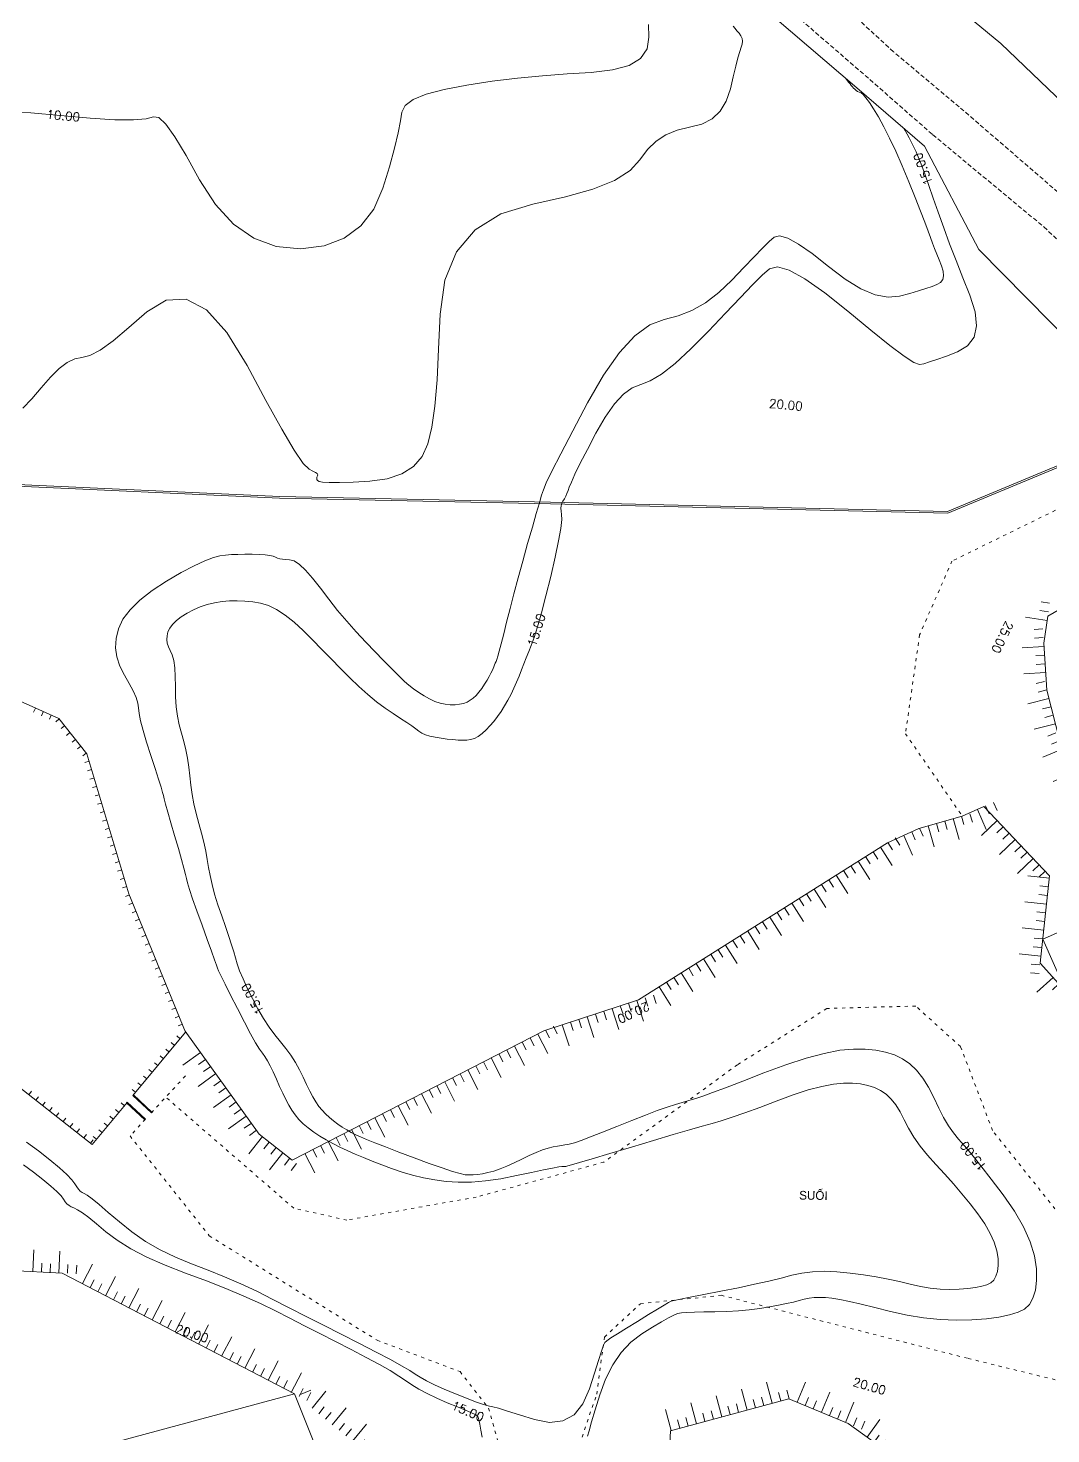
# Model space of a CAD drawing. Header units: inches. Extents: x 496359 to 501064, y 2374078 to 2377203.
# Drawn here: x 497168.4 to 497285.7, y 2376555.3 to 2376716.4 of the extents above; entities that cross this region are included whole.
import ezdxf
from ezdxf.enums import TextEntityAlignment as Align

# ---------------------------------------------------------------- set-up
doc = ezdxf.new("R2010")
doc.units = ezdxf.units.IN
doc.header["$MEASUREMENT"] = 0
doc.linetypes.add('ACAD_ISO03W100', pattern=[30, 12, -18])
doc.linetypes.add('DASHED', pattern=[0.75, 0.5, -0.25])
for name, color, linetype in [('chu', 6, 'Continuous'), ('MANH', 147, 'Continuous'), ('NOI', 2, 'Continuous'), ('tl', 8, 'Continuous')]:
    doc.layers.add(name, color=color, linetype=linetype)
doc.layers.add('LC Net manh', color=239, linetype='Continuous', lineweight=5)
doc.layers.add('manh1', color=67, linetype='Continuous', lineweight=13)
doc.styles.get("Standard").update_dxf_attribs({"font": 'vnsimli.shx', "height": 2})
doc.styles.add('style1', font='')
doc.styles.get('style1').set_extended_font_data('.VnAvantH')

# ---------------------------------------------------------------- blocks, each defined once
blk = doc.blocks.new('t2')
at = {"layer": 'tl', "color": 250, "lineweight": 0}
for p, q in [((-2, 0), (-2, -1)), ((-1, 0), (-1, -1)), ((0, 0), (0, -2.5))]:
    blk.add_line(p, q, dxfattribs=at)
blk = doc.blocks.new('t1')
at = {"layer": 'tl', "color": 250, "lineweight": 0}
for p, q in [((0, 0), (0, 2.5)), ((-2, 0), (-2, 1)), ((-1, 0), (-1, 1))]:
    blk.add_line(p, q, dxfattribs=at)
blk = doc.blocks.new('1')
at = {"layer": 'tl', "color": 250, "lineweight": 0}
blk.add_line((0, -0.5), (0, 0), dxfattribs=at)
blk = doc.blocks.new('Nền HT mới')
at = {"lineweight": 0, "elevation": -28.37660884582989}
for points in [[(452.9210521285468, 313.2554011325738), (452.988835561734, 313.3289225999652)], [(452.1937544847069, 312.4297741539231), (452.261537917836, 312.5032956213145)]]:
    blk.add_lwpolyline(points, dxfattribs=at)
at = {"layer": 'MANH', "color": 31, "linetype": 'DASHED', "lineweight": 0, "elevation": -28.37660884582989}
for points in [[(636.1208110338821, 375.3371855695186), (633.1771212929789, 372.5274008227898), (628.6833072350173, 372.6302043310752), (622.5628110339212, 372.8261855691126), (609.1318110338807, 379.0491855693435), (593.5518110339226, 387.4201855691535), (584.3998110339207, 394.5081855691424), (572.7628110338746, 404.3971855691088), (559.5598110338951, 416.3171855695), (547.6858110338844, 426.5671855695), (540.147811033884, 432.8901855693584), (527.7708110339054, 444.2331855692355), (515.5578110339166, 454.4761855694851), (506.3208110338937, 462.8531855693473), (498.8858110338961, 468.9751855693212)], [(496.1188110339035, 465.9641855693808), (503.2128110338863, 459.5511855692057), (512.720811033917, 451.0441855694553), (524.4098110338718, 440.9851855690977), (537.4408110338891, 429.7031855694404), (544.6318110338807, 423.3961855694106), (557.38281103387, 412.8181855691982), (569.8088110339058, 401.223185569459), (581.5198110339161, 390.6951855695261), (591.4408110338891, 383.5691855693622), (606.4418110338784, 375.3081855694218), (621.2608110338961, 369.5751855694143), (633.4538720335158, 364.0716550750112)]]:
    blk.add_lwpolyline(points, dxfattribs=at)
at = {"layer": 'MANH', "lineweight": 0, "elevation": -28.37660884582989}
for points in [[(587.5788110339245, 396.6771855693696), (576.5568110339273, 408.2451855693398), (565.9848110338835, 420.8741855695298), (552.452811033877, 433.8241855692504), (545.4738110338849, 439.6481855692728), (534.1998110339091, 448.0761855691126), (522.0538110339012, 458.2051855693026), (507.6168110339249, 465.2151855695447), (499.177442491874, 470.1766291632703)], [(494.6748107764915, 465.5526782129346), (501.9358110338844, 458.6851855692839), (511.7278110339003, 449.9301855693957), (522.835104237839, 439.9991855695298), (535.9288110339012, 428.7531855692541), (543.6868110338155, 422.0899488431787), (549.921811033918, 410.251185569392), (569.0878110338863, 390.8351855691908), (570.3137256047385, 390.1738724689385)]]:
    blk.add_lwpolyline(points, dxfattribs=at)
at = {"layer": 'MANH', "color": 4, "lineweight": 0, "elevation": -28.37660884582989}
for points in [[(633.0928090770658, 363.6450171432843), (631.9161252946406, 363.7143330731815), (590.3121712866168, 381.6534201413779), (570.3137126542324, 389.9573217536708), (546.3656230626557, 380.0167844481221), (500.8254999272804, 381.0802908297082), (469.7592895792959, 381.7316544823734), (437.9912281000334, 383.1810594801245), (433.6872206057351, 383.6771446437961), (421.2331155359907, 382.4193191741979), (376.2147708918828, 378.3797350990972), (371.6091101898392, 378.8266741306907)], [(633.0046525403786, 363.8505569705194), (631.979103435534, 363.9109698784923), (590.2286823829681, 381.9046430875933), (570.3137256047385, 390.1738724689385), (546.3280105989006, 380.2177173480777), (500.829930848563, 381.2802418828396), (469.7659445411455, 381.9315589046491), (438.0072552904649, 383.380536298213), (433.6886387404566, 383.8783053196421), (421.2141290914196, 382.6184190515814), (376.2154986491705, 378.5806039701602), (371.628427694789, 379.0257390299266)]]:
    blk.add_lwpolyline(points, dxfattribs=at)
at = {"layer": 'MANH', "color": 2, "linetype": 'ACAD_ISO03W100', "lineweight": 0, "ltscale": 0.03, "elevation": -28.37660884582989}
for points in [[(575.2767076736245, 387.896551816204), (570.0147705440804, 385.8978129634088), (546.846327206008, 374.5171868698126), (543.1349908472084, 366.0699608497707), (541.5198774987412, 354.7336896429224), (548.0228084570308, 345.3037514700009)], [(454.3747764627378, 310.5549260740554), (452.6068654439341, 308.6392451882748), (461.6936316214315, 297.197937920635), (480.9411051868856, 285.2180014061196), (490.4399943223734, 281.6201382078616), (493.7193542557116, 277.4326956155164), (495.286017799056, 271.8243190640969), (499.4370725495437, 269.8840412590107), (503.8441292750695, 272.410133263973), (506.1162625425541, 279.0358283831192), (506.9953757079247, 285.580036326257), (511.1206944542982, 289.4009323967075), (520.3797617849241, 290.3750848662494), (548.700180498422, 283.1337941036945), (563.3789889243826, 279.5389804564802)], [(560.3412890962836, 298.1672412552325), (551.4998175526316, 309.2486555519899), (547.8299318282561, 318.8679573386362), (542.6991189781738, 323.5203360998457), (532.5147034234296, 323.2517428560568), (522.2512300111748, 316.8020194833553), (506.9366729417279, 305.630711593145), (492.2876103646167, 301.6229847915856), (492.2876103646167, 301.6229847915856), (477.4528440370386, 298.9960455544679), (471.3908422294235, 300.3417593030645), (456.70649404702, 313.0815389858944)], [(458.9535695569402, 315.5164350624582), (455.0529717569634, 311.2898079477636)]]:
    blk.add_lwpolyline(points, dxfattribs=at)
at = {"layer": 'MANH', "color": 2, "lineweight": 0, "elevation": -28.37660884582989}
for points in [[(452.2798580388817, 312.4864047853662), (448.2612682511726, 307.6668331194123), (438.0527364708296, 315.666045761147), (432.9439724625599, 316.6554634221284), (422.5396964040747, 315.0583946396982), (416.4313627459387, 304.9846911536915), (412.932748022261, 297.5308258463083), (410.1531624330137, 294.9110590768432), (405.0001637507276, 295.9652854343331), (398.8651200670329, 298.2725048870234), (400.0174405684857, 303.6072039841129), (402.1593216756637, 311.8724871207414), (401.7668440723255, 321.9243286600722), (398.8741042922529, 330.4860245533673), (393.6271406863279, 339.2798479487574), (392.1741441570966, 353.6766079691624), (391.9218219973309, 367.1019329381561), (392.6450172226223, 376.8864841120703), (415.3617198020265, 380.9402883648327), (416.5797001951769, 378.9878217945261)], [(471.4500765613093, 279.0648830434693), (444.8094952570436, 292.9227267535789), (438.9673938921815, 293.2154661975255), (428.9601189024443, 289.6611600373326), (420.9802725642267, 285.50187531341), (412.7659901159395, 280.2935030278204), (401.3170475768902, 275.6015415260954), (398.1987057876586, 276.2984794615222), (388.45317664708, 295.4504339768937), (388.7707095508858, 303.2310093319429), (386.7543254321836, 312.9095887261828), (379.9967944470745, 336.055904803743), (377.6079192952066, 346.8713410184173), (381.8305708913877, 352.8378248656554), (386.4499926883191, 362.7715588192841), (387.0255587772162, 366.6435144850439), (375.5408944877609, 374.01499643637), (375.548716576367, 378.4443698366558)], [(417.1100200652772, 378.1376998847736), (419.0661451473179, 366.1717040771073), (426.0620527417095, 364.6341066234199), (427.2939789601414, 364.151311851052), (444.4440334826404, 356.4613483352041), (447.6587632497003, 352.4319051326638), (452.4830453062359, 336.3938950113406), (458.9842128544742, 320.5270658665722)], [(563.9093503064987, 371.7134459730623), (557.822785562782, 368.2120264404839), (557.3618393716797, 365.1299157025678), (557.714188818708, 359.7214016299149), (559.2534487259154, 353.7362629002346)], [(656.0177708675665, 299.9808702994524), (650.6418214269261, 301.4087517312182), (626.0739226600899, 299.540801470579), (607.8257234644889, 297.2179904314144), (596.409478049206, 295.2388326264372), (592.8757665422208, 294.032927163822), (584.0748045088303, 299.7219492489858), (577.6260058498056, 305.4868953767618), (556.9623964591929, 328.4498734035915), (558.0427702101342, 338.43404285418), (550.5157377223995, 346.3769567985473), (548.0228084570308, 345.3037514700009), (543.0298524820873, 343.8534885169393), (539.4459266827953, 342.24019193411), (510.9081003066431, 324.2176924757114), (500.059791784447, 320.6661426438404), (471.1941510671795, 305.8660991982943), (467.4199478243872, 308.8456117226197), (458.9342104192519, 320.6491024218885), (458.9342104192519, 320.6491024218885)], [(557.2572179482713, 331.174437658341), (561.0235408290218, 332.845464276561)], [(559.9284373607998, 325.1537826400636), (557.2572179482713, 331.174437658341)], [(458.9842128544742, 320.5270658665722), (452.9210521287214, 313.2554011325738)], [(455.0530078531056, 311.2897746674171), (452.9210521285468, 313.2554011325738)], [(455.1207912862928, 311.3632961348085), (452.988835561734, 313.3289225999652)], [(454.3073900881618, 310.4810385251803), (452.1937544847069, 312.4297741539231)], [(454.3751735213491, 310.5545599925717), (452.2615379178942, 312.5032956213145)], [(455.0571027740416, 311.2859993376223), (455.1207912862928, 311.3632961348085)], [(454.3024761830502, 310.4855689210272), (454.3751735213491, 310.5545599925717)], [(658.3621676845987, 281.4373394301547), (632.8031597227719, 282.7833697595088), (625.2087111340998, 280.5293119437447), (608.2822346624498, 277.0034988098232), (578.4946041070552, 264.7904584067328), (572.1379785004001, 262.9056000839373), (567.8041462789452, 261.9299463149546), (542.3398679800493, 270.3593021453744), (534.9472502374019, 275.6752821970185), (528.158016942737, 278.5153429838283), (514.560572117397, 274.8401909944987), (513.9060471226157, 262.2145292278765), (513.2171941929892, 257.5389566812119), (510.3226135685736, 252.8205900135836), (504.1059963951748, 250.7009218986532), (493.1124908806569, 257.8471039211763), (486.9886872549587, 259.9345928802541), (483.6906769886891, 268.7904958994513), (483.6906769886891, 268.7904958994513), (483.6906769886891, 268.7904958994513)], [(450.1169957637949, 266.6465231463699), (448.3980893120215, 272.8539415373853), (471.4500765613093, 279.0648830434693), (475.5194274637661, 268.9537637386857), (481.2144989462149, 271.034098762033), (483.6906769886891, 268.7904958994513)], [(472.0514832664676, 278.95627690334), (473.3465526404952, 279.500758598504)]]:
    blk.add_lwpolyline(points, dxfattribs=at)
at = {"layer": 'manh1', "color": 1, "lineweight": 0, "elevation": -28.37660884582989}
for points in [[(438.4068478398303, 426.0668855234435), (441.2169666921882, 425.9017204557931), (444.6216987384296, 425.5944196613891), (448.0325860466155, 425.2829347536353), (450.8612409981479, 425.1050738416998), (453.0086650460189, 425.0826557720466), (454.4692561710299, 425.2087869527204), (455.308399557839, 425.4202854264913), (455.9240100088109, 425.3449558354368), (456.714425864634, 424.6109228287278), (457.7480025293817, 423.157248470412), (459.0365298868319, 420.9901794064244), (460.5823946938081, 418.2081344299404), (462.3881238062213, 415.3953788061081), (464.4557516383984, 413.136402910055), (466.7842115124849, 411.5312042612968), (469.3650719942571, 410.5952734127095), (472.1488092226255, 410.3215595450638), (474.8467136547597, 410.6522625102116), (477.1701550135085, 411.5288865169896), (479.0701653156475, 412.9395024007572), (480.5415680504566, 414.8710355008407), (481.6022709484723, 417.2569640851034), (482.3648990109259, 419.7112357182814), (482.9425083439028, 421.8479403959973), (483.3560298786078, 423.6015553310899), (483.6179895459254, 424.9648547474681), (483.7826146686612, 425.9600056018135), (484.1627399095496, 426.7272368417507), (485.0709319352218, 427.407049227917), (486.5595387244293, 428.023515760844), (488.6300815574987, 428.5805719070522), (491.239340506324, 429.0777583713098), (494.1264736124476, 429.5083832409618), (497.0302521061431, 429.8657601437917), (499.9047434961003, 430.149468550404), (502.7355854847165, 430.3636711798063), (505.4825337727134, 430.5337655678777), (507.9184886456978, 430.8079732334627), (509.8167240338562, 431.3344301259531), (511.1396159200276, 432.137933774331), (511.8881450239614, 433.2191332945986), (512.1058201465103, 434.5571260400502), (512.052712961221, 436.0258465501865)], [(440.4018016670061, 305.3227156651592), (441.5340381517935, 304.4876934713138), (442.6201159606617, 303.6356925307227), (443.5203451963653, 302.8867323132617), (444.2112573647801, 302.2612372780604), (444.6917313967178, 301.7617347062951), (444.9785093732107, 301.3829638282223), (445.1731648482428, 301.0908327423422), (445.3774122469522, 300.8510944391055), (445.6089797487994, 300.6574023863686), (445.8725220047099, 300.5059244040785), (446.1782387409521, 300.3800139403356), (446.5826736644422, 300.1836238698488), (447.1423306154948, 299.8207938763699), (447.8671302548655, 299.27548507549), (448.7600927066569, 298.5474244830584), (449.8294180557759, 297.6510130706629), (451.1212866864562, 296.6729296622252), (452.681700176855, 295.6999190840324), (454.5176069708004, 294.7468443395956), (456.6246961515326, 293.8161386208994), (458.9701537770497, 292.9075380768081), (461.3614071094826, 292.0170264066583), (463.6059227755222, 291.1405138950249), (465.6711623837518, 290.2772227874411), (467.554428958746, 289.4265762739269), (469.2720790388457, 288.5858912439471), (470.9249488305695, 287.7396458489275), (472.613919399043, 286.8723570578186), (474.3556612944858, 285.9816134888133), (476.1493167528579, 285.0684298811866), (477.9730686392913, 284.1413060589148), (479.6968719089682, 283.2502262154048), (481.1907280974019, 282.445152821896), (482.4331461309384, 281.7344336364804), (483.4251780328386, 281.1181927332109), (484.1946270160888, 280.5888268025046), (484.9072603352879, 280.1005919114141), (485.7288211921159, 279.6077416953085), (486.6869444316881, 279.1026558102494), (487.7816959209204, 278.5853585586337), (488.9858360168919, 278.0636160969188), (490.1358609951612, 277.5840010689026), (491.0682287124846, 277.1930365864573), (491.7554305960703, 276.8981420839591), (492.1959573513059, 276.6973110613799), (492.408261783542, 276.5710850776559), (492.504570019727, 276.4047199924862), (492.5972117576794, 276.0835462705618), (492.7053647984912, 275.5886277234567), (492.8317662518866, 274.9210167494057), (492.9736609747097, 274.1059639290361)], [(505.0502223508129, 274.2241616765423), (505.2353972784522, 274.8479980015582), (505.5324301579431, 275.8547617634213), (505.9432457333942, 277.2423306093006), (506.4711502590844, 278.9675778722776), (507.1340565177425, 280.7738659087954), (507.9497318895928, 282.4044468146203), (508.9204648142377, 283.8154221083423), (510.0422185479592, 285.0001487978188), (511.2884841903624, 285.9626674199862), (512.5042450801166, 286.7338641797578), (513.534605008671, 287.3448514863303), (514.3538982399668, 287.8012532935863), (514.9630265664937, 288.1057009174874), (515.3930664796544, 288.2683582952632), (515.8295751346786, 288.3475777436433), (516.4581324002402, 288.4017054130709), (517.3099737605125, 288.4408620856157), (518.3869322512228, 288.4674263032539), (519.6687706030834, 288.4855485353073), (521.0322321643516, 288.517753049211), (522.3539118050294, 288.5865061086988), (523.6125329090328, 288.6955521380914), (524.8038409092742, 288.8448914200453), (525.9235850186715, 289.0307812299034), (526.9505150828672, 289.2307649361355), (527.863519806594, 289.4223590301735), (528.6593204165156, 289.6016326681165), (529.3393555671837, 289.7674842862798), (529.9155359599436, 289.917235355304), (530.4578871482563, 290.0359162529385), (531.0365052634779, 290.1085635958625), (531.6637950539052, 290.1325425290888), (532.3440888764499, 290.1070072948387), (533.0909761253324, 290.0295182079462), (533.981660808674, 289.8862829156606), (535.0932186709879, 289.6635812147906), (536.4383412603684, 289.3594784661582), (538.0161021206923, 288.9760870462669), (539.8082509671849, 288.5280158472633), (541.7062125476705, 288.1008058473853), (543.6012924292636, 287.7799875740347), (545.4744060630373, 287.5800967756113), (547.3197405875007, 287.5028174123181), (549.1215033822855, 287.5437174937142), (550.7907515878951, 287.6745211183479), (552.2386515689477, 287.8669379110834), (553.4501752741098, 288.1164345684847), (554.423988031228, 288.4241016324995), (555.1671098580746, 288.8010156666314), (555.7229955343109, 289.3125455094887), (556.1351187796727, 290.0240467427684), (556.410632193908, 290.9465031395121), (556.5489776551885, 292.0804617506838), (556.539653833378, 293.4182211113548), (556.3202108686137, 294.913025383783), (555.8283075570989, 296.5179605809426), (555.0542031594132, 298.2242181980437), (554.0017944429464, 300.0258611933714), (552.704202752041, 301.8960758200301), (551.3562593854194, 303.6799166416204), (550.1527857761876, 305.2225952869667), (549.1268342109443, 306.498397469466), (548.2818969766422, 307.5078258457979), (547.6058755086315, 308.2796106365895), (547.0226861309538, 308.9856305112517), (546.4560868258168, 309.7977848341143), (545.8928706349734, 310.7449486827863), (545.3300378255126, 311.8284731599888), (544.7627969600771, 313.0275898118889), (544.165399146329, 314.2163368015936), (543.512137813731, 315.2686459742872), (542.7985177782875, 316.1630046362443), (542.0232745076692, 316.8964047841182), (541.1833159899152, 317.4723110915547), (540.2613546868133, 317.914519597256), (539.240070218807, 318.2468861648267), (538.1161406844667, 318.4732942226728), (536.8869550548889, 318.5931884790225), (535.5401690581975, 318.599353759495), (534.0043280912842, 318.4490543035245), (532.2082224767701, 318.0996596374935), (530.1412224189307, 317.5446915965913), (527.8107588217872, 316.787911661846), (525.2720469053647, 315.8583668860992), (522.8489470853865, 314.9265781072354), (520.8651850004726, 314.163025151418), (519.3750324280163, 313.5964680178477), (518.3803943956782, 313.228986860664), (517.8384292912715, 313.0443026092289), (517.4901824133167, 312.9426606855741), (517.076438648689, 312.82416404592), (516.5525335033353, 312.6715363617441), (515.909695125597, 312.4810166945135), (515.139956900447, 312.2473157559907), (514.2042909885686, 311.9424587487629), (513.0640159056102, 311.5386172918988), (511.7135895222355, 311.0315270339524), (510.1584405467775, 310.4234302415898), (508.436683358047, 309.7320448681166), (506.7715755205763, 309.061436363907), (505.38628905721, 308.5156435896097), (504.3183395558781, 308.1121983834928), (503.5696485204435, 307.8522529079964), (503.1142293858038, 307.7251883064782), (502.7942412584716, 307.6661392673304), (502.451676676229, 307.6101457988298), (502.0593830943153, 307.5459262709519), (501.6124527052789, 307.4707508980682), (501.1085912103927, 307.3795226006223), (500.538940623931, 307.2443886794536), (499.8947948266332, 307.0375858856751), (499.1749225861904, 306.7546432827985), (498.3806426270794, 306.3964985035745), (497.5210985283529, 305.973248276805), (496.6498330403747, 305.544535345809), (495.8203951263613, 305.1700138863562), (495.0419718549283, 304.8598606474152), (494.3161366757749, 304.6154819521507), (493.6431432171421, 304.4351389905823), (493.0229397997655, 304.3069925754717), (492.4553263558819, 304.2191905043474), (491.939517796568, 304.1699028568728), (491.4710036561637, 304.1600023134997), (491.0235062288748, 304.1965548712215), (490.4438697467021, 304.3210838427221), (489.5791197836561, 304.575049778392), (488.4042480303369, 304.9650793517394), (486.9221790565107, 305.4894720524935), (485.175468589242, 306.1313981464518), (483.4165264216181, 306.7915797368078), (481.8977843031216, 307.3707469789697), (480.6619516550027, 307.8521265023774), (479.7128532556862, 308.2343479301235), (479.0307283536577, 308.525962366668), (478.4931876617529, 308.7796468207998), (477.9776723570003, 309.0481475274464), (477.4632349364156, 309.3405001786923), (476.9467492057056, 309.6581726846671), (476.4304055015136, 310.0009368233768), (475.9304720383416, 310.3659553485377), (475.4632917863828, 310.7503737238621), (475.0315783729357, 311.1538427038504), (474.635270591597, 311.5771213485314), (474.2712875759507, 312.0251132640442), (473.9212053351848, 312.5264810276603), (473.5665744270127, 313.1098536424724), (473.2041358265024, 313.7798997028185), (472.8327848259987, 314.5360017679086), (472.4491522039216, 315.3697866019247), (472.0341273392596, 316.2316322279548), (471.5686298072151, 317.0719373751817), (471.0495017594703, 317.8824737499854), (470.4768765308008, 318.6634728572717), (469.8547119785844, 319.4245520275472), (469.2066219115559, 320.2231837305626), (468.5562633189302, 321.1168037950447), (467.9078963220863, 322.1147730480334), (467.2634246600837, 323.2158206207132), (466.6300106449098, 324.4029604838615), (466.0487244111182, 325.575547324439), (465.5605677223693, 326.632980242317), (465.1722243005106, 327.5585840981839), (464.8827947098807, 328.352908960489), (464.680198616411, 329.0359303764453), (464.4928534501278, 329.7269515646076), (464.2491907848207, 330.5452749570286), (463.937229291133, 331.5108706214851), (463.5566494196, 332.6242565288594), (463.1175152024416, 333.8685704306154), (462.6805303822084, 335.1421208655847), (462.3064143147831, 336.3431739028929), (462.0053403236134, 337.454570001868), (461.7776289948424, 338.4750858432999), (461.6150305220553, 339.4145410572564), (461.467725479165, 340.3330767414918), (461.2858795112743, 341.2908859834461), (461.0611383096593, 342.2981523330709), (460.7932103763496, 343.3557840017056), (460.4887010327702, 344.459046708831), (460.187533705267, 345.5786265618553), (459.9296389140118, 346.685164354687), (459.7216716386656, 347.7736086151017), (459.5636312372562, 348.8430097177079), (459.448858877241, 349.8927213763272), (459.3374022062098, 350.9198155034719), (459.189313291693, 351.9214129661596), (458.997964242536, 352.8972101513682), (458.7635356424189, 353.848264515811), (458.4937388873122, 354.7812244123234), (458.2346617665653, 355.7349225016696), (458.032383870629, 356.7481231986931), (457.8945592003338, 357.8269971324517), (457.8210321708511, 358.9698036647787), (457.8032152709829, 360.159928338082), (457.7897390205808, 361.2994250403171), (457.7292419477644, 362.2903717187619), (457.6131926041608, 363.1163223278163), (457.4417637703637, 363.7765226368247), (457.2245235778437, 364.282893319094), (457.0187080354126, 364.7077126423283), (456.8816015392704, 365.1233275536833), (456.8231109312665, 365.5421394942714), (456.8453928688004, 365.9662101673348), (456.9514804526161, 366.3955083432993), (457.1574156293109, 366.8277849470651), (457.4791717266826, 367.2607189984446), (457.9193015112005, 367.6937759429602), (458.4771482544647, 368.1260694227567), (459.1462188195483, 368.5528158549605), (459.8882111132307, 368.9462000973908), (460.6648047537938, 369.2784126894003), (461.4693785841855, 369.5447098370096), (462.3005260427644, 369.7444382276772), (463.1564289181306, 369.8784217805987), (464.0275845033511, 369.9522573244212), (464.9045267911906, 369.9715225290893), (465.7856944698187, 369.9369071996225), (466.6711856753727, 369.8469724929346), (467.5631505354004, 369.6923955487473), (468.4743916794587, 369.4186780470809), (469.4177088995393, 368.9713734117722), (470.3952324555767, 368.3415209818086), (471.4069441178626, 367.5298033784529), (472.4506042467592, 366.5492769800512), (473.5127932343794, 365.4775974344848), (474.5800722625036, 364.3924889228692), (475.6500672191078, 363.3074875450147), (476.721972250326, 362.2260857200636), (477.7933263440545, 361.1557018621279), (478.8501692825857, 360.1373540348759), (479.878520759351, 359.211994891466), (480.8757791398139, 358.3865849659232), (481.8403149231499, 357.6619348185523), (482.7649527397634, 357.0359472636519), (483.6082698716245, 356.4952286406806), (484.3289216986786, 356.0263429404622), (484.9202795355277, 355.6268965573436), (485.383915888674, 355.2959638595967), (485.7358944834605, 355.0303846680945), (486.0710251656756, 354.8121235379404), (486.4840994652523, 354.6231534792496), (486.9910528987575, 354.4603734984448), (487.5927070348453, 354.3232046295343), (488.2780557684064, 354.2112740612974), (488.980240901762, 354.1229238947308), (489.6323562524676, 354.05652942503), (490.2230598240903, 354.0119501896588), (490.7512058200709, 353.9899681303104), (491.2212614586506, 353.9954153424515), (491.6611758448462, 354.0565024716234), (492.0989421296445, 354.2014262205375), (492.5393358544725, 354.4349210871769), (492.9830171169642, 354.7571973693011), (493.4291709609724, 355.1647823415151), (493.8722475519799, 355.6366293630017), (494.3066719159879, 356.1516637834175), (494.731453120422, 356.7062168232551), (495.1462205433099, 357.2993504534861), (495.5497413858584, 357.929105272462), (495.9349894773377, 358.5846629118932), (496.2949517553252, 359.2552137229977), (496.6284871776634, 359.9388593499934), (496.9357625560997, 360.6350193069702), (497.2189198017049, 361.342109035646), (497.4906435688654, 362.0512016657194), (497.7636417152289, 362.753490341307), (498.0402185714966, 363.448230598533), (498.3214922642264, 364.1397625007121), (498.6118672227649, 364.8548708976632), (498.9366518962825, 365.7499248249842), (499.3210833572712, 366.9810610091699), (499.7690663992589, 368.5734381339898), (500.2787927119689, 370.5218715676492), (500.8355076382913, 372.7700948523743), (501.3524915465432, 374.9856938593475), (501.7430663662426, 376.836265271475), (501.9927683697942, 378.265618314912), (502.1014932604203, 379.2690116594931), (502.0830789856309, 379.8741880994676), (502.0206575280217, 380.2523457300304), (501.9974029276682, 380.5749349789148), (502.0274475357191, 380.8714649737267), (502.1124114184104, 381.1475400453819), (502.2478826219494, 381.4072770545645), (502.4057693581026, 381.6697728339968), (502.5579829047247, 381.9540975922173), (502.7001327721564, 382.264181837385), (502.8339647429575, 382.6045383996716), (502.9743440037173, 382.9983137528798), (503.2087158910044, 383.5798739143102), (503.6244762623146, 384.4833468151664), (504.2361439506685, 385.7302123503214), (505.0434360984409, 387.315221945235), (506.0301367247639, 389.18540425826), (507.0992328027542, 391.0281798182441), (508.15373290773, 392.5311266127428), (509.1775722728389, 393.6423754966272), (510.1713537212972, 394.3631336148283), (511.154758960537, 394.7525129862515), (512.2452754105952, 395.163978571949), (513.5602923306915, 395.9509808085313), (515.1188043017801, 397.1725300233265), (516.9173895498434, 398.8292377506768), (518.9165228506363, 400.8657628646506), (520.882474632007, 402.9494470771788), (522.5816677806479, 404.7472973134754), (523.975644282943, 406.2016289261555), (525.067233168932, 407.2993271122141), (525.9118666343902, 408.0193876977464), (526.839308823056, 408.2489004465206), (528.1791864722663, 407.8755380045077), (529.9859699321141, 406.8823763820728), (532.2568545657023, 405.280199001023), (534.9205422021378, 403.1506303687966), (537.5520484524941, 400.9726341193928), (539.7263842235598, 399.2251224996908), (541.37221841468, 397.9893602961129), (542.4865535153122, 397.2740239896266), (543.1227355610508, 397.0499076772867), (543.6038382782763, 397.1330994641794), (544.2530313590005, 397.3394117028838), (545.1243326001031, 397.6377082401341), (546.2186790914902, 398.0253598014278), (547.4876755749037, 398.5177268892912), (548.6400134105397, 399.2096018036282), (549.3843082788562, 400.1957961120097), (549.6716351599362, 401.4918052111207), (549.4998282554488, 403.0957899079112), (548.9048177932318, 404.981219645535), (548.1043509408528, 406.990750282017), (547.3163853482738, 408.9669270528866), (546.5783246220717, 410.8824450517459), (545.8966327513381, 412.7309296023486), (545.2726900649186, 414.5014375536157), (544.7083145454571, 416.1346846743872), (544.2051346289854, 417.5715742669454), (543.7632038157362, 418.8024759003347), (543.3812146717146, 419.8287036995789), (543.0512690925434, 420.6677728327377), (542.7272858857223, 421.4234601873359), (542.363228293897, 422.1995273958346), (541.9515092581905, 423.0133828282742), (541.4926431828108, 423.8657150845429), (541.3734642378449, 424.0768497622958)]]:
    blk.add_lwpolyline(points, dxfattribs=at)
at = {"layer": 'manh1', "lineweight": 0, "elevation": -28.37660884582989}
for points in [[(440.3231388117465, 392.0466041508516), (441.3449369816271, 393.0985459251715), (442.4157894133868, 394.3677402757494), (443.4791372412046, 395.6160691012083), (444.4785605674306, 396.6055675669959), (445.4051440202793, 397.296972246786), (446.2618155481805, 397.6926678548953), (447.0750579294445, 397.846225496327), (448.0008399973785, 398.0766874621077), (449.1950908143235, 398.7027162420018), (450.6840149027457, 399.7752260970337), (452.4689103341707, 401.2810389841361), (454.5313607754697, 403.0901736891283), (456.75957047672, 404.4359202710366), (459.0415071805519, 404.5520266289277), (461.3571000230195, 403.3117144917524), (463.6979555417829, 400.7205672473101), (466.0337845278018, 396.9388631111397), (468.1912447366676, 392.92268761987), (469.9971565548376, 389.6284015955789), (471.4223684928193, 387.21820903564), (472.4651513585168, 385.7089737536771), (473.1442815599194, 385.0396730713001), (473.5741465018409, 384.8273086393638), (473.869305564328, 384.6881989444992), (474.0497383203519, 384.5565421766987), (474.1207631349725, 384.4212079778699), (474.0943102850624, 384.2812173761813), (474.0366432468918, 384.1418260265527), (474.0140518267335, 384.0085757211236), (474.0386504731187, 383.8824890572032), (474.1168363704392, 383.7641601324467), (474.2748776465351, 383.6561307031116), (474.6639863316132, 383.5730572342327), (475.435100138774, 383.529667470084), (476.6125681240273, 383.5290019288113), (478.1915464022359, 383.5745761491744), (480.1186230269423, 383.6844427096112), (482.0781701306159, 383.963401563411), (483.7545289518357, 384.5163220348222), (485.0940714761427, 385.3617418971298), (486.0906881368765, 386.5060188420503), (486.7613502946961, 387.9687604889659), (487.2139948961603, 389.8612555227628), (487.5570628130854, 392.2943275141915), (487.8110506269195, 395.284330293016), (487.9904980783513, 398.8185622416822), (488.1621454712631, 402.8044609315148), (488.7118959194677, 406.6993528701751), (490.0251121089141, 409.9607456246777), (492.1647537351282, 412.4973433631858), (495.1232153042847, 414.3038636822639), (498.791904953604, 415.4399082809141), (502.5268768745054, 416.2683691810271), (505.6841711424104, 417.1524201156026), (508.1550970864528, 418.1536336154131), (509.9314704859326, 419.2782715088142), (511.0728773372293, 420.5023316186307), (511.9450170409445, 421.6755395293621), (512.9139268915796, 422.6475138398273), (514.0415566741767, 423.3935039876415), (515.3335682401712, 423.9153880406557), (516.7619821795424, 424.2491849474063), (518.1532607466261, 424.6091303298635), (519.3336672734049, 425.2094087046025), (520.2738308464222, 426.08568145143), (520.971262402837, 427.2377321975691), (521.4403988714957, 428.6286013121171), (521.7703506015287, 430.0367475393614), (522.0503364250226, 431.2405478842011), (522.2955521374288, 432.2024709307043), (522.5079538318141, 432.9189510186588), (522.6840820637344, 433.4061259617483), (522.801224211119, 433.7643879614225), (522.8366366392629, 434.0942838987721), (522.7866429612668, 434.4130336893177), (522.6519285042932, 434.723410148119), (522.440281573804, 435.0248300232379), (522.1977467243605, 435.3110211076601), (521.9703174133947, 435.575730227345), (521.7654244846826, 435.8185073006352)], [(440.732591453886, 307.9339876337363), (442.1084162249508, 306.9193119843876), (443.4281553032388, 305.884006693439), (444.5220476184668, 304.9739149710549), (445.3615038797188, 304.2138735800436), (445.944749410618, 303.6070598819679), (446.2897254446916, 303.1477012861906), (446.5058540582004, 302.7979848836003), (446.7027500968588, 302.5199027852541), (446.8997041770535, 302.3063175356401), (447.1028451520879, 302.1524122859737), (447.3296555248135, 302.0364233976616), (447.6789014588621, 301.8325858963108), (448.2492283643851, 301.4152674562683), (449.0572734681818, 300.7636329917623), (450.1042147210728, 299.8783043128824), (451.3804826014721, 298.7838473645425), (452.8274820288107, 297.6270360070666), (454.3865123678161, 296.5546839916533), (456.0472652157232, 295.5916364979385), (457.8065907899336, 294.7401508502116), (459.6558987985527, 293.988925817368), (461.5467972721717, 293.2678966861604), (463.4309607453806, 292.5069012608765), (465.3002644561975, 291.6939559364146), (467.1542852971515, 290.8273212783424), (468.9986093853413, 289.9085442763208), (470.8671765307708, 288.9486463139219), (472.7938374330452, 287.9587535364008), (474.7835544372256, 286.9411462684548), (476.8322509126783, 285.8983803148767), (478.9105047314124, 284.8435101843825), (480.8458597562903, 283.8523071160926), (482.4660020981146, 283.0004715630239), (483.7425053655797, 282.3005625418773), (484.6771251009823, 281.7522336868024), (485.3088209485331, 281.3408477971716), (485.8695952310272, 280.9789280271543), (486.5914324345695, 280.578997171895), (487.5131673478218, 280.1264155059507), (488.6358242146134, 279.620821888504), (489.9267137107718, 279.0746891935742), (491.1886756466165, 278.5632158140106), (492.2245717590604, 278.1615836033052), (493.0018662099656, 277.8821496772034), (493.522482233825, 277.7238748664422), (493.8304950745705, 277.6681670490107), (494.188432962289, 277.6045126579156), (494.8587774556408, 277.4225507396659), (495.8852770963613, 277.1047574732838), (497.2679415774228, 276.656350881738), (498.9630805139359, 276.1261629256805), (500.708541904406, 275.8019673460549), (502.2420311536453, 275.9713311949199), (503.5188597209099, 276.6816395976966), (504.533190957799, 277.9296362585774), (505.2946935141272, 279.6483982772952), (505.8672159372991, 281.4396445466591), (506.3149121901415, 282.9050593389584), (506.6495888294348, 283.9774773972495), (506.8779312341403, 284.652222915498), (507.0282451203138, 284.9684063079221), (507.2636794055043, 285.1653658691248), (507.7471698602358, 285.4826230541257), (508.5055301713337, 285.9605704023888), (509.5367066887602, 286.6020417008003), (510.8015638254046, 287.3836471274881), (512.0673417091066, 288.1622139596766), (513.1013744979327, 288.7944740680432), (513.865184817002, 289.2563697732439), (514.3605742594855, 289.5468231327286), (514.6368297589988, 289.6834241672805), (514.9878713241824, 289.7727909492714), (515.7075900411046, 289.921613234972), (516.8450703856115, 290.147982841303), (518.4009281262452, 290.4537609135186), (520.3297733979462, 290.8320225071548), (522.3586512435622, 291.2393568064472), (524.2144959543994, 291.6322522572627), (525.8511424066428, 292.003078726997), (527.2646655662147, 292.3495669797448), (528.4776803526956, 292.6657317331446), (529.6298013168316, 292.9179305280013), (530.8607808703719, 293.0725774731873), (532.1941989583474, 293.1240832614167), (533.6317828386136, 293.0724979452243), (535.1603161144349, 292.9237111401198), (536.6987731455638, 292.7130104922144), (538.166049571887, 292.4757356671071), (539.5483779536489, 292.2181404092735), (540.8442580119636, 291.9424075297466), (542.058455513853, 291.6553801451264), (543.2210653403354, 291.395934150034), (544.3622023447579, 291.2029078797823), (545.4867720994562, 291.0828815567693), (546.5940931853302, 291.0364981810017), (547.6751715146283, 291.0610355254648), (548.6767239814553, 291.1395172364464), (549.5454645779146, 291.2549672331115), (550.2723789053316, 291.404665213955), (550.8566665774606, 291.5892654498493), (551.3025396762578, 291.8154138703285), (551.6360710806957, 292.1223317779986), (551.8833450170978, 292.5492325289561), (552.0486530020762, 293.1027064336849), (552.1316599086322, 293.7830819887495), (552.1260634575783, 294.5857398686385), (551.9943851010803, 295.4826356237209), (551.6991698061511, 296.445673629587), (551.2342798970685, 297.4698763349479), (550.6003443526033, 298.5534740550829), (549.8072747212182, 299.6908262315592), (548.9139113141619, 300.8498592054857), (547.9791668992302, 301.9985177195085), (547.0134602216467, 303.1312900399244), (546.0203909832098, 304.2471610158136), (545.0111386501858, 305.3455514772249), (544.0491803193627, 306.4240015586292), (543.1979003523056, 307.4800449511422), (542.4678290729107, 308.5130573668903), (541.8587640628148, 309.5217593949674), (541.3589604862545, 310.4990988606041), (540.8981517489347, 311.4040421265563), (540.4060164148732, 312.1955701698935), (539.8704257578984, 312.8667331258221), (539.2889288567867, 313.4168508299081), (538.6589489107182, 313.8487921570813), (537.9674760343669, 314.1804505255459), (537.2015123469218, 314.4297257898761), (536.3585650769573, 314.5995318758687), (535.436675475682, 314.6894524823329), (534.4265838228794, 314.6940758875025), (533.2746905451686, 314.5813480480028), (531.927538173918, 314.3192831216766), (530.37686172134, 313.9029467785185), (528.6265287286415, 313.3347188773951), (526.7080094317835, 312.63381290896), (524.806257704452, 311.913129949422), (523.1060764484037, 311.2855219854428), (521.6378790934732, 310.7698588603562), (520.3993433174955, 310.3665076475045), (519.3461217582853, 310.0588009477979), (518.2144525647791, 309.7463672896301), (516.7407243520765, 309.3288412694274), (514.8816430235793, 308.789597964791), (512.6410553836658, 308.1292532430416), (510.0853363553806, 307.3681272314316), (507.6088886724365, 306.6275248224301), (505.6061344083328, 306.0287748230076), (504.1435838621737, 305.5923647540076), (503.2258767553767, 305.3198909386447), (502.8143411175161, 305.2004437860487), (502.6723054053191, 305.1669694361663), (502.5627143278298, 305.1522995302839), (502.4442096829926, 305.1447229943624), (502.3056975491972, 305.141141737291), (502.1219725990713, 305.1346782948276), (501.7528967894659, 305.0871659675067), (501.0586438111541, 304.9605469498238), (500.0161904745664, 304.748706039918), (498.627223950175, 304.4530098298019), (496.9248904514288, 304.0877730734101), (495.1063800879683, 303.7375177028043), (493.3689555656792, 303.4867751681631), (491.7462712733004, 303.3499268590858), (490.2429908363893, 303.3287296667149), (488.8534416191442, 303.41934354365), (487.5389241827115, 303.5969713138802), (486.2606080364831, 303.8367349886721), (485.0119031855766, 304.134228820858), (483.7921001512486, 304.4878963166302), (482.6035320554556, 304.8928042617081), (481.460907108737, 305.3209098665429), (480.3789533855788, 305.744195743875), (479.3601430540484, 306.1579064921862), (478.4045810492871, 306.5615270877643), (477.5104248134348, 306.9567227977714), (476.6665140640735, 307.3540002395785), (475.8616878808871, 307.7638864735527), (475.0940992395672, 308.1881898538595), (474.3638269138219, 308.6272334507121), (473.6731905714305, 309.081147320514), (473.0360294451866, 309.5503887421837), (472.4661663757915, 310.0354236736348), (471.9658062881253, 310.5364429209767), (471.5343558894865, 311.0541253727315), (471.1660504989022, 311.592353547403), (470.8268953234701, 312.1737436688891), (470.4828971830475, 312.8208541240929), (470.1283026853971, 313.5371625944426), (469.7625846573546, 314.3209767601838), (469.3883334517641, 315.1586650339341), (469.021618359785, 315.9701302037029), (468.6784861790411, 316.675384679289), (468.3613698087329, 317.2615642207129), (468.0688198470207, 317.7314709796956), (467.7897069826768, 318.1147821009545), (467.4587047516879, 318.5867583024701), (467.0105667117214, 319.322527147775), (466.4347237053489, 320.3508336976556), (465.7330072302766, 321.6690207500396), (464.9269754293537, 323.2324000335684), (464.1441456633083, 324.7754991193688), (463.5119897102168, 326.0329287661625), (463.0517466340143, 326.9605830017863), (462.7633790415175, 327.5592152340723), (462.6254235084098, 327.8774518928876), (462.509136882848, 328.2062981370291), (462.2857630549743, 328.8367456211163), (461.9337478939024, 329.81732623879), (461.4525227241147, 331.1482396982065), (460.8602296243816, 332.7821523528), (460.2662897417367, 334.4348626150204), (459.7801499172974, 335.8221418270296), (459.4201320877228, 336.8964668302251), (459.1867210324899, 337.656927345266), (459.0645034909294, 338.1455848435326), (458.9605151200712, 338.6157184405638), (458.7817703216033, 339.3206326187974), (458.5127070499047, 340.3025664342022), (458.1529386257216, 341.5616497373594), (457.715707022352, 343.0564225697344), (457.2808507581403, 344.537995338851), (456.9282124280044, 345.7574836452877), (456.6710625438182, 346.6734638884118), (456.5091815824317, 347.2862788694365), (456.4279818917903, 347.6394089892892), (456.3401570835313, 347.9933938551148), (456.1584112930041, 348.6087846513292), (455.8682305360608, 349.5291428197561), (455.4698267713584, 350.7552858273884), (454.9789857356855, 352.2485570315657), (454.4902098900684, 353.7761991107291), (454.0979899537679, 355.1053736237263), (453.8180294698732, 356.1968560884161), (453.6500589774851, 357.0481380493766), (453.576758168002, 357.6833932580812), (453.494474650598, 358.2501726801893), (453.2995888036721, 358.8961662174588), (452.9750097027327, 359.6465201735882), (452.5218114226636, 360.5044224773919), (451.9635293360961, 361.4638543910733), (451.4403016061451, 362.4855155627629), (451.0923699696477, 363.5299953827089), (450.9439948207046, 364.5905033074705), (451.0004967856266, 365.6657066936059), (451.2695392284122, 366.7544002159884), (451.7917817070311, 367.8506845775446), (452.6076166507601, 368.9486271375245), (453.7228375219902, 370.0467891790358), (455.131812667013, 371.1424710447354), (456.7949587007215, 372.2209135046614), (458.4804069654829, 373.1962608424401), (459.9563548744236, 373.9827186837247), (461.1836815386241, 374.5659572285986), (462.1594642101018, 374.9457920332825), (462.9052872898801, 375.1354462457275), (463.5535799321997, 375.2144431941597), (464.2368761101434, 375.2623649122579), (464.9774939571553, 375.2928454959219), (465.7768083000601, 375.3081074784895), (466.6207499668863, 375.3078519710725), (467.4235290988045, 375.2880631023472), (468.0993209529015, 375.2446840921803), (468.6338121693743, 375.1771297002597), (469.0269473315611, 375.0859452606564), (469.2927072994107, 374.9749880162453), (469.5150326496268, 374.8668560943952), (469.7779372643608, 374.784061626011), (470.0959151431498, 374.7298598796515), (470.4719164000171, 374.7012703362307), (470.9091477197408, 374.6771546136042), (471.4238990978965, 374.533662937527), (472.032383201823, 374.1470179184726), (472.7372654198016, 373.4965878645344), (473.5383254137751, 372.5823600198528), (474.4315757671766, 371.4248895360543), (475.3933123193028, 370.1475200787572), (476.3997653301385, 368.8737193843735), (477.4464883271767, 367.6249110958925), (478.5305722163803, 366.4061693385629), (479.6390089056267, 365.2265152176296), (480.696658935577, 364.1350012379153), (481.6284536335779, 363.1805501994131), (482.4218804123275, 362.3712752726315), (483.076932419387, 361.7069326769015), (483.6060811285906, 361.1779465558393), (484.0841622357302, 360.7271055615893), (484.5860500047029, 360.2971830847127), (485.1244858873588, 359.87849646615), (485.7010443302615, 359.4701763525991), (486.3124305619322, 359.0766892861029), (486.9373015059437, 358.7257038731514), (487.5542499528428, 358.4449213747321), (488.1595321976974, 358.2390369167006), (488.7520932208909, 358.1085199927365), (489.3293466087825, 358.0514924395284), (489.8768289003683, 358.0562157825952), (490.3801048014475, 358.1109351086816), (490.8367850669356, 358.213657187709), (491.2469695198279, 358.364177545478), (491.6136463437624, 358.5632625710605), (491.9546448172814, 358.8157150744846), (492.2877915205363, 359.126310278607), (492.6160557486046, 359.4956214730082), (492.9394266916834, 359.9223131732469), (493.2548701961687, 360.3977991761094), (493.544192149192, 360.8718977532735), (493.7892002706694, 361.294441394919), (493.9868732385266, 361.6569434380544), (494.137275396909, 361.9586514080329), (494.2438141348584, 362.2035371241545), (494.3268694417829, 362.416183973608), (494.406850927805, 362.6212903935848), (494.4873733255708, 362.8236335459551), (494.569715422117, 363.0271779680079), (494.6579352065501, 363.25093372021), (494.7751018261233, 363.6049966294704), (494.9442670127073, 364.199402472881), (495.1693668468552, 365.0527409775568), (495.4509660797239, 366.1665147235071), (495.7885171386342, 367.5311494613452), (496.178169835538, 369.0876971207945), (496.6160133830899, 370.7769887549257), (497.1010760133549, 372.5879039777828), (497.6314379049045, 374.512889430338), (498.1965518980915, 376.5177453318065), (498.7350548563454, 378.404826369082), (499.1857244775792, 379.9768338631293), (499.5389994448096, 381.2019944912208), (499.7987341588059, 382.0869669960266), (499.9976163398869, 382.7034771511717), (500.3279179101273, 383.4752208589962), (500.9818288486613, 384.8256296202926), (501.9914632760965, 386.8245783857456), (503.3573159381676, 389.4678853675177), (505.0502411869284, 392.6605848837098), (506.8948703900724, 395.8370646247095), (508.7157077234051, 398.4317016591704), (510.4827171978004, 400.3494559334977), (512.1911787021718, 401.5857100551402), (513.8428075581369, 402.2077997219203), (515.4526158073613, 402.624356518445), (517.0356839972128, 403.2442600922113), (518.594206986837, 404.1365825789435), (520.126273385079, 405.306877153871), (521.6182199846417, 406.7193907242654), (522.9899789340607, 408.1540515641136), (524.1616343666146, 409.3904387028342), (525.1205869691958, 410.3903543562083), (525.8711567290056, 411.1450327736711), (526.4518628839915, 411.6400772444358), (527.089500872481, 411.7978732534139), (528.010775011503, 411.5412197214937), (529.2535666876402, 410.8586139981089), (530.8184599031856, 409.7582412477968), (532.6710772853739, 408.3007151218517), (534.6045705954939, 406.8415323527915), (536.4119350759474, 405.7361059327995), (538.0576977225182, 405.0444633284969), (539.5360252663422, 404.7713563446341), (540.847391098393, 404.8852683444893), (542.000468835472, 405.1923477039127), (543.0040781589969, 405.4985309056392), (543.8597149151656, 405.7708180760419), (544.5675344986421, 406.0052734859673), (545.1269734331336, 406.2112826350531), (545.5344954646471, 406.449094247484), (545.786610164917, 406.7790587422824), (545.8830748369846, 407.2112734885341), (545.8259237281209, 407.7459722700914), (545.6276050185015, 408.3744604349522), (545.3607735415617, 409.04433627654), (545.0980450762481, 409.7032440583607), (544.8515944207948, 410.3428109138658), (544.6218545841448, 410.9651553718759), (544.3992488237027, 411.5913614802448), (544.125883674079, 412.3458149944818), (543.7438615076871, 413.3527999724647), (543.2435764469601, 414.6326885884082), (542.625290853849, 416.1834298218055), (541.9001847785012, 417.9723453754013), (541.1350761589756, 419.8054164898967), (540.3968359851906, 421.4885344402319), (539.6970156697253, 422.988391162773), (539.0380526997078, 424.2992470077625), (538.4230205830581, 425.4199721346995), (537.8679228819719, 426.3495271540633), (537.3886958139528, 427.0870741800791), (536.9879414759971, 427.6328939054547), (536.6653362325787, 427.9895083647607), (536.416336173429, 428.1717690815603), (536.2140014728111, 428.266263158006), (536.0313759307655, 428.3595756296454), (535.8638010198529, 428.4665435575334), (535.7102817741734, 428.5896042747809), (535.5695069254771, 428.7285447120121), (535.4346038318517, 428.8796491268477), (535.2987273774388, 429.0391301055824), (535.1607589788082, 429.2062728898054), (535.0208322514127, 429.380576346015), (534.8808674711081, 429.5597484227656), (534.7522526767616, 429.7305379532663), (534.6919344040261, 429.815521452987)]]:
    blk.add_lwpolyline(points, dxfattribs=at)
at = {"layer": 'NOI', "color": 2, "lineweight": 0}
for name, p, rotation in [('t2', (557.7488975172791, 367.7179749812385, -28.37660884582989), 261.4941512278587), ('t2', (557.3867481981915, 364.7475687455772, -28.37660884582989), 273.7273912833717), ('t2', (557.5817763155255, 361.7539147855168, -28.37660884582989), 273.7273912833717), ('t2', (557.9540925148222, 358.7885787211744, -28.37660884582989), 284.4227865665783), ('t2', (558.701317735603, 355.8831261800988, -28.37660884582989), 284.4227865665783), ('1', (441.7519109437171, 357.6684770979373, -28.37660884582989), 335.8488722413738), ('1', (442.6643803847883, 357.2593322349167, -28.37660884582989), 335.8488722413738), ('1', (443.5768498259176, 356.8501873714304, -28.37660884582989), 335.8488722413738), ('1', (444.474985210928, 356.4225524668036, -28.37660884582989), 308.583212916547), ('1', (445.0986358033306, 355.6408492377413, -28.37660884582989), 308.583212916547), ('1', (445.7222863956167, 354.8591460086791, -28.37660884582989), 308.583212916547), ('t2', (559.5626430475431, 353.0165974934971, -28.37660884582989), 293.250111715155), ('1', (446.3459369880193, 354.0774427791512, -28.37660884582989), 308.583212916547), ('1', (446.9695875803636, 353.2957395500889, -28.37660884582989), 308.583212916547), ('1', (447.5932381726498, 352.5140363210267, -28.37660884582989), 308.583212916547), ('1', (447.9165516688417, 351.5749043956785, -28.37660884582989), 286.7414461746068), ('t2', (560.7468799911485, 350.2602261718748, -28.37660884582989), 293.250111715155), ('1', (448.2046049755927, 350.6172900199344, -28.37660884582989), 286.7414461746068), ('1', (448.4926582823437, 349.6596756446561, -28.37660884582989), 286.7414461746068), ('1', (448.780711589211, 348.7020612689121, -28.37660884582989), 286.7414461746068), ('1', (449.068764895962, 347.7444468931681, -28.37660884582989), 286.7414461746068), ('1', (449.3568182027129, 346.786832517424, -28.37660884582989), 286.7414461746068), ('t1', (549.7852400954043, 346.0624777809171, -28.37660884582989), 203.2918639352943), ('1', (449.6448715095803, 345.8292181421457, -28.37660884582989), 286.7414461746068), ('1', (449.932924816273, 344.8716037664017, -28.37660884582989), 286.7414461746068), ('t1', (546.984530200255, 345.0021713040223, -28.37660884582989), 196.1965623123367), ('1', (450.220978123024, 343.9139893906577, -28.37660884582989), 286.7414461746068), ('t1', (541.3138245631171, 343.0810221954634, -28.37660884582989), 204.2347907635931), ('t1', (544.1035989308775, 344.1653708372651, -28.37660884582989), 196.1965623123367), ('t1', (552.0322289789374, 344.7766767986504, -28.37660884582989), 133.4600777669346), ('1', (450.5090314298914, 342.9563750149136, -28.37660884582989), 286.7414461746068), ('1', (450.7970847366423, 341.9987606391696, -28.37660884582989), 286.7414461746068), ('t1', (538.641361439838, 341.7320846775001, -28.37660884582989), 212.2736480497414), ('t1', (554.0957759378989, 342.5991153302057, -28.37660884582989), 133.4600777669346), ('1', (451.0851380433933, 341.0411462634256, -28.37660884582989), 286.7414461746068), ('1', (451.3731913501442, 340.0835318881473, -28.37660884582989), 286.7414461746068), ('t1', (536.1048389170946, 340.1301940786107, -28.37660884582989), 212.2736480497414), ('t1', (556.1593228969186, 340.4215538617609, -28.37660884582989), 133.4600777669346), ('1', (451.6612446570116, 339.1259175124032, -28.37660884582989), 286.7414461746068), ('t1', (533.5683163943513, 338.5283034792556, -28.37660884582989), 212.2736480497414), ('t1', (558.0146023401803, 338.1737322108274, -28.37660884582989), 83.82412945203217), ('1', (451.9492979637043, 338.1683031366592, -28.37660884582989), 286.7414461746068), ('1', (452.2373512704553, 337.2106887613809, -28.37660884582989), 286.7414461746068), ('t1', (531.0317938716662, 336.9264128803661, -28.37660884582989), 212.2736480497414), ('1', (452.5387994906096, 336.2578206662474, -28.37660884582989), 292.2805439722015), ('1', (452.9179414531727, 335.3324821483729, -28.37660884582989), 292.2805439722015), ('t1', (528.4952713489229, 335.324522281011, -28.37660884582989), 212.2736480497414), ('t1', (557.6918603272106, 335.19114313502, -28.37660884582989), 83.82412945203217), ('1', (453.2970834157359, 334.4071436304985, -28.37660884582989), 292.2805439722015), ('t1', (525.9587488261795, 333.7226316816559, -28.37660884582989), 212.2736480497414), ('1', (453.676225378299, 333.4818051130896, -28.37660884582989), 292.2805439722015), ('1', (454.0553673409786, 332.5564665956808, -28.37660884582989), 292.2805439722015), ('t1', (523.4222263034944, 332.1207410827665, -28.37660884582989), 212.2736480497414), ('t1', (557.3691183141827, 332.2085540601438, -28.37660884582989), 83.82412945203217), ('1', (454.4345093034835, 331.6311280778064, -28.37660884582989), 292.2805439722015), ('1', (454.8136512660467, 330.7057895599319, -28.37660884582989), 292.2805439722015), ('t1', (520.8857037807511, 330.5188504834114, -28.37660884582989), 212.2736480497414), ('1', (455.1927932286098, 329.7804510425231, -28.37660884582989), 292.2805439722015), ('1', (455.571935191173, 328.8551125251142, -28.37660884582989), 292.2805439722015), ('t1', (518.3491812578914, 328.9169598845219, -28.37660884582989), 212.2736480497414), ('t1', (557.0463763010966, 329.2259649843363, -28.37660884582989), 83.82412945203217), ('1', (455.9510771537362, 327.9297740072398, -28.37660884582989), 292.2805439722015), ('t1', (515.8126587352062, 327.3150692851668, -28.37660884582989), 212.2736480497414), ('1', (456.3302191164157, 327.0044354898309, -28.37660884582989), 292.2805439722015), ('1', (456.7093610789789, 326.0790969719565, -28.37660884582989), 292.2805439722015), ('t1', (513.2761362124629, 325.7131786858117, -28.37660884582989), 212.2736480497414), ('t1', (558.4469601515493, 326.8001130544035, -28.37660884582989), 131.9829789820068), ('1', (457.088503041542, 325.1537584545476, -28.37660884582989), 292.2805439722015), ('1', (457.4676450041052, 324.2284199366732, -28.37660884582989), 292.2805439722015), ('t1', (510.7187182093667, 324.1556920301555, -28.37660884582989), 198.127557635061), ('1', (457.8467869666683, 323.3030814192643, -28.37660884582989), 292.2805439722015), ('1', (458.2259289292897, 322.3777429013899, -28.37660884582989), 292.2805439722015), ('t1', (505.0165210382593, 322.2888906425251, -28.37660884582989), 198.127557635061), ('t1', (507.8676196237839, 323.2222913368059, -28.37660884582989), 198.127557635061), ('1', (458.6050708918528, 321.452404383981, -28.37660884582989), 292.2805439722015), ('t1', (499.3617903628083, 320.3082620938694, -28.37660884582989), 207.1452036549561), ('t1', (502.1654224526765, 321.3554899487099, -28.37660884582989), 198.127557635061), ('1', (457.723645566909, 319.0152433853982, -28.37660884582989), 230.1784357855961), ('1', (458.3640443772356, 319.7832859386144, -28.37660884582989), 230.1784357855961), ('t1', (496.6922309901029, 318.9395207906528, -28.37660884582989), 207.1452036549561), ('1', (456.4428479461394, 317.4791582789658, -28.37660884582989), 230.1784357855961), ('1', (457.0832467565242, 318.247200832182, -28.37660884582989), 230.1784357855961), ('t1', (460.6853877668082, 318.21324982023, -28.37660884582989), 125.7130233072064), ('t1', (494.0226716173393, 317.5707794874361, -28.37660884582989), 207.1452036549561), ('1', (455.1620503254862, 315.9430731725333, -28.37660884582989), 230.1784357855961), ('1', (455.8024491358128, 316.7111157257496, -28.37660884582989), 230.1784357855961), ('t1', (491.3531122446338, 316.2020381837538, -28.37660884582989), 207.1452036549561), ('1', (453.8812527047166, 314.4069880656352, -28.37660884582989), 230.1784357855961), ('1', (454.5216515151014, 315.1750306188515, -28.37660884582989), 230.1784357855961), ('t1', (462.4365651143644, 315.7773972185714, -28.37660884582989), 125.7130233072064), ('t1', (486.0139934990484, 313.4645555773204, -28.37660884582989), 207.1452036549561), ('t1', (488.6835528719284, 314.8332968805371, -28.37660884582989), 207.1452036549561), ('1', (441.0005589508264, 313.3561877561187, -28.37660884582989), 141.9184212579178), ('1', (441.7876923163467, 312.7394049213653, -28.37660884582989), 141.9184212579178), ('1', (453.2408538943901, 313.638945512419, -28.37660884582989), 230.1784357855961), ('t1', (464.1877424619788, 313.3415446169129, -28.37660884582989), 125.7130233072064), ('t1', (483.344434126343, 312.0958142741038, -28.37660884582989), 207.1452036549561), ('1', (442.5748256818088, 312.1226220870776, -28.37660884582989), 141.9184212579178), ('1', (443.3619590472126, 311.5058392527899, -28.37660884582989), 141.9184212579178), ('1', (444.1490924127329, 310.8890564185022, -28.37660884582989), 141.9184212579178), ('1', (451.3196574632939, 311.3348178527704, -28.37660884582989), 230.1784357855961), ('1', (451.9600562736787, 312.1028604059866, -28.37660884582989), 230.1784357855961), ('t1', (480.6748747536376, 310.7270729708871, -28.37660884582989), 207.1452036549561), ('1', (444.9362257782532, 310.2722735837488, -28.37660884582989), 141.9184212579178), ('1', (445.7233591437152, 309.6554907489954, -28.37660884582989), 141.9184212579178), ('1', (446.5104925092355, 309.0387079147076, -28.37660884582989), 141.9184212579178), ('1', (449.3984610322559, 309.030690192656, -28.37660884582989), 230.1784357855961), ('1', (450.0388598425825, 309.7987327458723, -28.37660884582989), 230.1784357855961), ('1', (450.6792586529673, 310.5667752990885, -28.37660884582989), 230.1784357855961), ('t1', (465.9389198096515, 310.9056920152543, -28.37660884582989), 125.7130233072064), ('t1', (478.005315380874, 309.3583316676704, -28.37660884582989), 207.1452036549561), ('1', (447.2976258746394, 308.4219250799542, -28.37660884582989), 141.9184212579178), ('1', (448.0847592401597, 307.8051422456665, -28.37660884582989), 141.9184212579178), ('1', (448.7580622218711, 308.2626476389742, -28.37660884582989), 230.1784357855961), ('t1', (467.7831986601859, 308.5588464512875, -28.37660884582989), 141.7109741757536), ('t1', (475.3357560081686, 307.9895903639881, -28.37660884582989), 207.1452036549561), ('t1', (470.1378838576538, 306.6999603276527, -28.37660884582989), 141.7109741757536), ('t1', (472.6661966353468, 306.6208490607714, -28.37660884582989), 207.1452036549561), ('t2', (441.4445325462193, 293.0913402800834, -28.37660884582989), 177.1313887505711), ('t2', (444.4407733181188, 292.9412028886763, -28.37660884582989), 177.1313887505711), ('t2', (447.143428870947, 291.7086658854423, -28.37660884582989), 152.5175420561258), ('t2', (449.8048853618138, 290.324234830161, -28.37660884582989), 152.5175420561258), ('t2', (452.4663418527389, 288.9398037748797, -28.37660884582989), 152.5175420561258), ('t2', (455.1277983436057, 287.5553727195984, -28.37660884582989), 152.5175420561258), ('t2', (457.7892548344726, 286.1709416638514, -28.37660884582989), 152.5175420561258), ('t2', (460.4507113253394, 284.7865106085701, -28.37660884582989), 152.5175420561258), ('t2', (463.1121678162062, 283.4020795532888, -28.37660884582989), 152.5175420561258), ('t2', (465.7736243070731, 282.0176484975418, -28.37660884582989), 152.5175420561258), ('t2', (468.4350807979399, 280.6332174422605, -28.37660884582989), 152.5175420561258), ('t2', (471.0965372888068, 279.2487863869792, -28.37660884582989), 152.5175420561258), ('t2', (526.2485448797279, 277.9992460156245, -28.37660884582989), 195.1246627077666), ('t2', (529.1008581011602, 278.1209352374462, -28.37660884582989), 157.2995476576989), ('t2', (473.4707796874036, 277.4264363548173, -28.37660884582989), 140.9638242247689), ('t2', (520.456382428999, 276.4337256084582, -28.37660884582989), 195.1246627077666), ('t2', (523.3524636544216, 277.2164858118085, -28.37660884582989), 195.1246627077666), ('t2', (531.8684632293925, 276.9631952605596, -28.37660884582989), 157.2995476576989), ('t2', (475.8010250742127, 275.5370035198903, -28.37660884582989), 140.9638242247689), ('t2', (514.6642199782118, 274.8682052017575, -28.37660884582989), 195.1246627077666), ('t2', (517.5603012036345, 275.6509654051079, -28.37660884582989), 195.1246627077666), ('t2', (534.6360683576249, 275.8054552836729, -28.37660884582989), 157.2995476576989), ('t2', (478.1312704609636, 273.6475706854289, -28.37660884582989), 140.9638242247689), ('t2', (537.1090425334451, 274.1207523778467, -28.37660884582989), 144.2803505406438)]:
    blk.add_blockref(name, p, dxfattribs=dict(at, rotation=rotation))
at = {"layer": 'chu', "color": 6, "lineweight": 0, "style": 'style1'}
blk.add_text('suèi', height=1, rotation=359.2672157837458, dxfattribs=at).set_placement((529.3200548260402, 301.3413817807486, -28.37660884582989))
at = {"layer": 'manh1', "lineweight": 0}
for s, rotation, p in [('10.00', 354.7821769547079, (444.9522081742225, 425.5642372802286, -28.37660884582989)), ('15.00', 110.4165982656309, (543.5202077067852, 419.4552938299639, -28.37660884582989)), ('20.00', 354.689328794502, (527.8004902836446, 392.4305977797521, -28.37660884582989)), ('15.00', 72.65863627537097, (499.2098675642674, 366.6248940433761, -28.37660884582989)), ('25.00', 244.0022939619705, (552.6268922225618, 365.7877651657363, -28.37660884582989)), ('15.00', 118.0827348724864, (466.6670665463944, 324.333510587403, -28.37660884582989)), ('20.00', 205.4540364165813, (510.3283392582134, 322.7583769233352, -28.37660884582989)), ('15.00', 128.8049169482283, (549.2718997301463, 306.3180040548941, -28.37660884582989)), ('20.00', 342.0484009103866, (459.7138798880087, 285.9877561814537, -28.37660884582989)), ('20.00', 343.948858579933, (537.3812574315862, 279.9621963048739, -28.37660884582989)), ('15.00', 336.7746900201532, (491.3490909654693, 277.0725119830495, -28.37660884582989))]:
    blk.add_text(s, height=1, rotation=rotation, dxfattribs=at).set_placement(p, align=Align.MIDDLE)

msp = doc.modelspace()

# ---------------------------------------------------------------- block references
at = {"layer": 'LC Net manh'}
msp.add_blockref('Nền HT mới', (496727.5154509752, 2376280.772814431, 2.924608845829887), dxfattribs=at)

doc.saveas('drawing.dxf')
